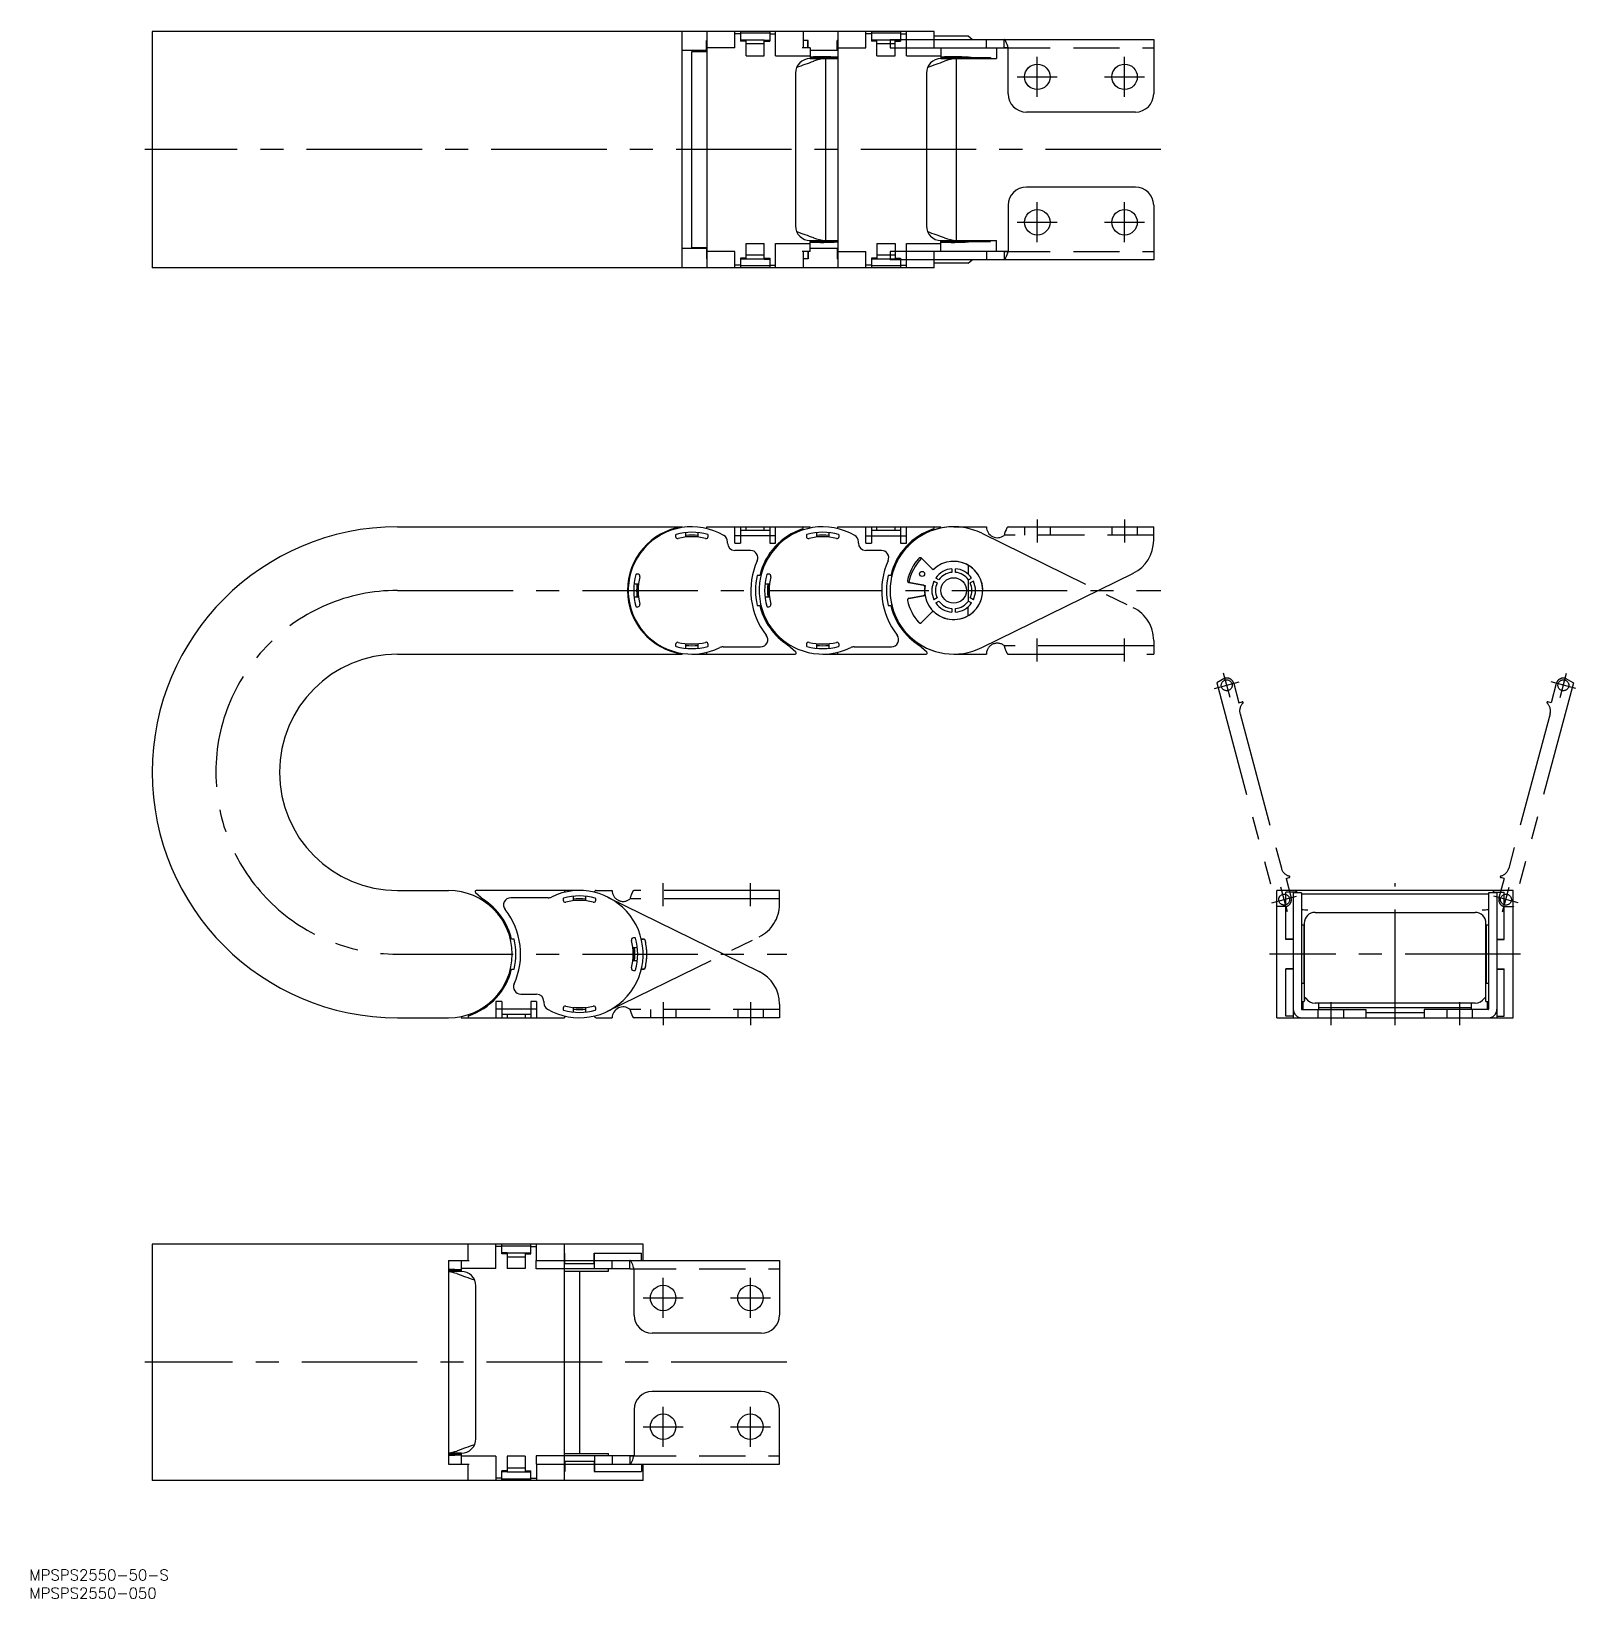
# Model space of a CAD drawing. Extents: x -151 to 274, y -177 to 254.
import ezdxf

# ---------------------------------------------------------------- set-up
doc = ezdxf.new("R2010")
doc.units = 0
for name, pattern in [('CENTER', [50.8, 31.75, -6.35, 6.35, -6.35]), ('DASHED', [19.05, 12.7, -6.35]), ('PHANTOM', [63.5, 31.75, -6.35, 6.35, -6.35, 6.35, -6.35])]:
    doc.linetypes.add(name, pattern=pattern)
doc.layers.get('0').update_dxf_attribs({"linetype": 'CONTINUOUS'})
doc.layers.add('CENTER', color=1, linetype='CENTER')
doc.styles.get("Standard").update_dxf_attribs({"font": 'txt.shx', "height": 3, "bigfont": 'bigfont.shx'})

msp = doc.modelspace()

# ---------------------------------------------------------------- linework, layer by layer
at = {"color": 7, "linetype": 'CONTINUOUS'}
for p, q in [((97.56, 253.72), (-117.51, 253.72)), ((-117.51, 253.72), (-117.51, 188.72)), ((28.25, 188.72), (28.25, 253.72)), ((34.9, 248.42), (34.9, 251.22)), ((35, 251.22), (34.9, 251.22)), ((35, 253.72), (35, 188.72)), ((42.7, 249.22), (42.7, 253.72)), ((44.3, 253.05), (42.7, 253.05)), ((44.3, 253.72), (44.3, 251.05)), ((52.3, 253.22), (44.3, 253.22)), ((45.8, 251.33), (44.3, 251.33)), ((45.8, 251.05), (44.3, 251.05)), ((45.8, 247.02), (45.8, 251.33)), ((50.8, 251.32), (45.8, 251.32)), ((50.8, 250.27), (45.8, 250.27)), ((50.8, 247.02), (50.8, 251.33)), ((50.8, 251.33), (52.3, 251.33)), ((50.8, 251.05), (52.3, 251.05)), ((52.3, 253.72), (52.3, 251.05)), ((52.3, 253.05), (53.9, 253.05)), ((53.9, 247.02), (53.9, 253.72)), ((61.56, 249.22), (61.56, 253.72)), ((62.9, 251.22), (61.56, 251.22)), ((62.8, 249.22), (62.8, 251.22)), ((62.9, 249.22), (62.9, 251.22)), ((70.9, 248.42), (70.9, 251.22)), ((71, 251.22), (70.9, 251.22)), ((71, 253.72), (71, 188.72)), ((78.7, 249.22), (78.7, 253.72)), ((80.3, 253.05), (78.7, 253.05)), ((80.3, 253.72), (80.3, 251.05)), ((88.3, 253.22), (80.3, 253.22)), ((81.8, 251.33), (80.3, 251.33)), ((81.8, 251.05), (80.3, 251.05)), ((81.8, 247.02), (81.8, 251.33)), ((86.8, 251.32), (81.8, 251.32)), ((86.8, 250.27), (81.8, 250.27)), ((85.4, 251.52), (157.9, 251.52)), ((85.4, 251.52), (85.4, 249.22)), ((86.8, 247.02), (86.8, 251.33)), ((86.8, 251.33), (88.3, 251.33)), ((86.8, 251.05), (88.3, 251.05)), ((88.3, 253.72), (88.3, 251.05)), ((88.3, 253.05), (89.9, 253.05)), ((89.9, 247.02), (89.9, 253.72)), ((97.56, 249.22), (97.56, 253.72)), ((106.9, 252.42), (97.56, 252.42)), ((108.02, 251.52), (106.9, 252.42)), ((111.9, 249.22), (111.9, 251.52)), ((116.76, 249.22), (116.76, 251.52)), ((157.9, 251.52), (157.9, 236.52)), ((34.9, 248.42), (28.25, 248.42)), ((30.9, 194.22), (30.9, 248.22)), ((30.9, 248.22), (35, 248.22)), ((42.7, 249.22), (34.9, 249.22)), ((45.8, 247.02), (50.8, 247.02)), ((53.9, 247.02), (63.4, 247.02)), ((63.4, 249.22), (61.26, 249.22)), ((63.4, 249.22), (63.4, 246.22)), ((70.9, 248.42), (63.4, 248.42)), ((63.4, 246.52), (71, 246.52)), ((63.4, 246.22), (71, 246.22)), ((67.71, 196.22), (67.71, 246.22)), ((70.9, 249.22), (78.7, 249.22)), ((81.8, 247.02), (86.8, 247.02)), ((85.4, 249.22), (116.76, 249.22)), ((89.9, 247.02), (99.4, 247.02)), ((99.4, 249.22), (99.4, 246.22)), ((99.4, 246.52), (113.06, 246.52)), ((99.4, 246.22), (114.7, 246.22)), ((103.71, 196.22), (103.71, 246.22)), ((113.06, 246.52), (113.06, 246.22)), ((114.7, 249.22), (114.7, 246.22)), ((117.9, 249.17), (116.76, 249.22)), ((117.9, 236.52), (117.9, 249.17)), ((59.4, 242.22), (59.4, 200.22)), ((95.4, 242.22), (95.4, 200.22)), ((152.9, 231.52), (122.9, 231.52)), ((152.9, 210.92), (122.9, 210.92)), ((117.9, 205.92), (117.9, 193.27)), ((157.9, 205.92), (157.9, 190.92)), ((34.9, 194.02), (28.25, 194.02)), ((35, 194.22), (30.9, 194.22)), ((34.9, 194.02), (34.9, 191.22)), ((45.8, 191.11), (45.8, 195.42)), ((45.8, 195.42), (50.8, 195.42)), ((50.8, 191.11), (50.8, 195.42)), ((53.9, 188.72), (53.9, 195.42)), ((53.9, 195.42), (63.4, 195.42)), ((63.4, 193.22), (63.4, 196.22)), ((63.4, 196.22), (71, 196.22)), ((63.4, 195.92), (71, 195.92)), ((70.9, 194.02), (63.4, 194.02)), ((70.9, 194.02), (70.9, 191.22)), ((81.8, 195.42), (86.8, 195.42)), ((81.8, 195.42), (81.8, 191.11)), ((86.8, 195.42), (86.8, 191.11)), ((89.9, 188.72), (89.9, 195.42)), ((89.9, 195.42), (99.4, 195.42)), ((99.4, 196.22), (114.7, 196.22)), ((99.4, 193.22), (99.4, 196.22)), ((99.4, 195.92), (113.06, 195.92)), ((113.06, 195.92), (113.06, 196.22)), ((114.7, 193.22), (114.7, 196.22)), ((42.7, 193.22), (34.9, 193.22)), ((35, 191.22), (34.9, 191.22)), ((42.7, 188.72), (42.7, 193.22)), ((45.8, 191.39), (44.3, 191.39)), ((44.3, 191.39), (44.3, 188.72)), ((45.8, 191.11), (44.3, 191.11)), ((50.8, 192.17), (45.8, 192.17)), ((50.8, 191.12), (45.8, 191.12)), ((50.8, 191.39), (52.3, 191.39)), ((50.8, 191.11), (52.3, 191.11)), ((52.3, 191.39), (52.3, 188.72)), ((63.4, 193.22), (61.26, 193.22)), ((61.56, 188.72), (61.56, 193.22)), ((62.9, 191.22), (61.56, 191.22)), ((62.8, 193.22), (62.8, 191.22)), ((62.9, 193.22), (62.9, 191.22)), ((70.9, 193.22), (78.7, 193.22)), ((71, 191.22), (70.9, 191.22)), ((78.7, 188.72), (78.7, 193.22)), ((81.8, 191.39), (80.3, 191.39)), ((80.3, 191.39), (80.3, 188.72)), ((81.8, 191.11), (80.3, 191.11)), ((86.8, 192.17), (81.8, 192.17)), ((86.8, 191.12), (81.8, 191.12)), ((116.76, 193.22), (85.4, 193.22)), ((85.4, 193.22), (85.4, 190.92)), ((157.9, 190.92), (85.4, 190.92)), ((86.8, 191.39), (88.3, 191.39)), ((86.8, 191.11), (88.3, 191.11)), ((88.3, 191.39), (88.3, 188.72)), ((97.56, 188.72), (97.56, 193.22)), ((106.9, 190.02), (97.56, 190.02)), ((106.9, 190.02), (108.02, 190.92)), ((111.9, 193.22), (111.9, 190.92)), ((117.9, 193.27), (116.76, 193.22)), ((116.76, 193.22), (116.76, 190.92)), ((97.56, 188.72), (-117.51, 188.72)), ((44.3, 189.39), (42.7, 189.39)), ((52.3, 189.22), (44.3, 189.22)), ((52.3, 189.39), (53.9, 189.39)), ((80.3, 189.39), (78.7, 189.39)), ((88.3, 189.22), (80.3, 189.22)), ((88.3, 189.39), (89.9, 189.39)), ((-50.01, 117.5), (28.25, 117.5)), ((35, 117.5), (63.4, 117.5)), ((35, 117.01), (35, 117.5)), ((42.7, 113), (42.7, 117.5)), ((44.3, 117.5), (44.3, 113)), ((52.3, 116.5), (44.3, 116.5)), ((45.8, 116.5), (45.8, 117.5)), ((50.8, 116.5), (50.8, 117.5)), ((52.3, 117.5), (52.3, 113)), ((53.9, 113), (53.9, 117.5)), ((63.4, 117.15), (63.4, 117.5)), ((71, 117.5), (99.4, 117.5)), ((71, 117.01), (71, 117.5)), ((78.7, 113), (78.7, 117.5)), ((80.3, 117.5), (80.3, 113)), ((88.3, 116.5), (80.3, 116.5)), ((81.8, 116.5), (81.8, 117.5)), ((86.8, 116.5), (86.8, 117.5)), ((88.3, 117.5), (88.3, 113)), ((89.9, 113), (89.9, 117.5)), ((99.4, 117.15), (99.4, 117.5)), ((102.9, 117.5), (111.9, 117.5)), ((117.9, 117.5), (157.9, 117.5)), ((157.9, 113.73), (157.9, 117.5)), ((26.4, 115.2), (26.4, 114.85)), ((29.15, 115.9), (29.15, 114.8)), ((29.15, 114.8), (32.65, 114.8)), ((32.65, 114.8), (32.65, 115.9)), ((35.4, 114.85), (35.4, 115.2)), ((40.7, 113), (40.7, 113.39)), ((53.9, 115), (42.7, 115)), ((42.7, 113), (44.3, 113)), ((52.3, 113), (53.9, 113)), ((62.4, 115.2), (62.4, 114.85)), ((65.15, 115.9), (65.15, 114.8)), ((65.15, 114.8), (68.65, 114.8)), ((68.65, 114.8), (68.65, 115.9)), ((71.4, 114.85), (71.4, 115.2)), ((76.7, 113), (76.7, 113.39)), ((78.7, 115), (89.9, 115)), ((78.7, 113), (80.3, 113)), ((88.3, 113), (89.9, 113)), ((47.04, 111), (42.7, 111)), ((83.04, 111), (78.7, 111)), ((97.24, 105.66), (94.07, 108.83)), ((16.05, 104.5), (15.7, 104.5)), ((49.58, 104.1), (48.86, 104.1)), ((52.05, 104.5), (51.7, 104.5)), ((85.58, 104.1), (84.86, 104.1)), ((98.84, 102.92), (97.97, 103.42)), ((102.4, 105.98), (102.4, 104.97)), ((103.4, 104.97), (103.4, 105.98)), ((106.9, 106.93), (106.9, 104.47)), ((106.96, 102.92), (107.83, 103.42)), ((110.61, 84.29), (152.31, 104.75)), ((16.1, 101.75), (15, 101.75)), ((16.1, 98.25), (16.1, 101.75)), ((52.1, 101.75), (51, 101.75)), ((52.1, 98.25), (52.1, 101.75)), ((90.6, 102.17), (95.02, 101.39)), ((97.47, 102.56), (98.34, 102.05)), ((106.9, 103), (106.9, 97)), ((108.33, 102.56), (107.46, 102.05)), ((15, 98.25), (16.1, 98.25)), ((15.7, 95.5), (16.05, 95.5)), ((48.86, 95.9), (49.58, 95.9)), ((51, 98.25), (52.1, 98.25)), ((51.7, 95.5), (52.05, 95.5)), ((84.86, 95.9), (85.58, 95.9)), ((94.54, 98.53), (90.6, 97.83)), ((98.34, 97.95), (97.47, 97.44)), ((97.97, 96.58), (98.84, 97.08)), ((102.4, 95.03), (102.4, 94.02)), ((103.4, 94.02), (103.4, 95.03)), ((106.9, 93.07), (106.9, 95.53)), ((106.96, 97.08), (107.83, 96.58)), ((108.33, 97.44), (107.46, 97.95)), ((94.07, 91.17), (96.9, 94)), ((55.2, 86.8), (55.2, 86.99)), ((91.2, 86.8), (91.2, 86.99)), ((-50.01, 82.5), (28.25, 82.5)), ((26.4, 85.15), (26.4, 84.8)), ((32.65, 85.2), (29.15, 85.2)), ((29.15, 85.2), (29.15, 84.1)), ((30.9, 82.5), (59.32, 82.5)), ((32.65, 84.1), (32.65, 85.2)), ((35, 82.5), (35, 82.99)), ((35.4, 84.8), (35.4, 85.15)), ((39.5, 84.5), (49.78, 84.5)), ((59.52, 83.02), (57.34, 84.99)), ((62.4, 85.15), (62.4, 84.8)), ((68.65, 85.2), (65.15, 85.2)), ((65.15, 85.2), (65.15, 84.1)), ((66.9, 82.5), (95.32, 82.5)), ((68.65, 84.1), (68.65, 85.2)), ((71, 82.5), (71, 82.99)), ((71.4, 84.8), (71.4, 85.15)), ((75.5, 84.5), (85.78, 84.5)), ((95.52, 83.02), (93.34, 84.99)), ((-50.01, 17.5), (-36, 17.5)), ((0, 17.5), (-28.42, 17.5)), ((-4.1, 17.5), (-4.1, 17.01)), ((256.78, 17.5), (191.78, 17.5)), ((191.78, -17.5), (191.78, 17.5)), ((197.08, 16.87), (197.08, 17.5)), ((197.28, 16.87), (197.28, 17.5)), ((251.28, 17.5), (251.28, 16.87)), ((251.48, 16.87), (251.48, 17.5)), ((256.78, -17.5), (256.78, 17.5)), ((-28.62, 16.98), (-26.44, 15.01)), ((-24.3, 13.2), (-24.3, 13.01)), ((-8.6, 15.5), (-18.88, 15.5)), ((-4.5, 15.2), (-4.5, 14.85)), ((-1.75, 15.9), (-1.75, 14.8)), ((-1.75, 14.8), (1.75, 14.8)), ((1.75, 14.8), (1.75, 15.9)), ((4.5, 14.85), (4.5, 15.2)), ((7.71, 15.71), (49.41, -4.75)), ((194.28, 4), (194.28, 17.04)), ((197.08, 17.04), (194.28, 17.04)), ((196.28, 17.01), (194.28, 17.01)), ((196.28, 17.01), (196.28, -17.5)), ((198.58, 16.87), (196.28, 16.87)), ((198.58, 16.87), (198.58, -15.15)), ((198.58, 16.6), (249.98, 16.6)), ((249.98, 16.87), (249.98, -15.15)), ((252.28, 16.87), (249.98, 16.87)), ((251.48, 17.04), (254.28, 17.04)), ((252.28, 17.01), (252.28, -17.5)), ((252.28, 17.01), (254.28, 17.01)), ((254.28, 4), (254.28, 17.04)), ((202.28, 11.5), (246.28, 11.5)), ((15.2, 4.5), (14.85, 4.5)), ((199.18, 8), (198.58, 8)), ((199.18, 8), (199.18, -8)), ((199.28, 8.5), (199.28, -13)), ((249.28, -13), (249.28, 8.5)), ((249.38, 8), (249.38, -8)), ((249.98, 8), (249.38, 8)), ((-17.96, 4.1), (-18.68, 4.1)), ((14.8, 1.75), (14.8, -1.75)), ((15.9, 1.75), (14.8, 1.75)), ((17.01, 4.1), (17.64, 4.1)), ((196.28, 4.1), (194.28, 4.1)), ((196.28, 4), (194.28, 4)), ((252.28, 4.1), (254.28, 4.1)), ((252.28, 4), (254.28, 4)), ((-18.68, -4.1), (-17.96, -4.1)), ((14.8, -1.75), (15.9, -1.75)), ((17.64, -4.1), (17.01, -4.1)), ((194.28, -17.04), (194.28, -4)), ((196.28, -4), (194.28, -4)), ((196.28, -4.1), (194.28, -4.1)), ((252.28, -4), (254.28, -4)), ((252.28, -4.1), (254.28, -4.1)), ((254.28, -17.04), (254.28, -4)), ((14.85, -4.5), (15.2, -4.5)), ((198.58, -8), (199.18, -8)), ((249.38, -8), (249.98, -8)), ((-16.14, -11), (-11.8, -11)), ((-32.5, -17.15), (-32.5, -17.5)), ((-21.4, -13), (-23, -13)), ((-23, -13), (-23, -17.5)), ((-23, -15), (-11.8, -15)), ((-21.4, -13), (-21.4, -17.5)), ((-21.4, -16.5), (-13.4, -16.5)), ((-19.9, -16.5), (-19.9, -17.5)), ((-14.9, -16.5), (-14.9, -17.5)), ((-13.4, -13), (-13.4, -17.5)), ((-11.8, -13), (-13.4, -13)), ((-11.8, -13), (-11.8, -17.5)), ((-9.8, -13), (-9.8, -13.39)), ((-4.5, -14.85), (-4.5, -15.2)), ((-4.1, -17.01), (-4.1, -17.5)), ((-1.75, -14.8), (-1.75, -15.9)), ((1.75, -14.8), (-1.75, -14.8)), ((1.75, -15.9), (1.75, -14.8)), ((4.5, -15.2), (4.5, -14.85)), ((55, -13.73), (55, -17.5)), ((196.28, -17.01), (194.28, -17.01)), ((196.28, -17.04), (194.28, -17.04)), ((198.58, -13), (199.31, -13)), ((198.63, -15.2), (216.28, -15.2)), ((198.98, -15.2), (198.98, -13)), ((246.28, -13.5), (202.28, -13.5)), ((203.28, -15.2), (203.28, -13.5)), ((245.28, -14.8), (203.28, -14.8)), ((216.28, -15.2), (216.28, -17.5)), ((232.28, -16.09), (216.28, -16.09)), ((249.93, -15.2), (232.28, -15.2)), ((232.28, -15.2), (232.28, -17.5)), ((245.28, -15.2), (245.28, -13.5)), ((249.24, -13), (249.98, -13)), ((249.58, -13), (249.58, -15.2)), ((252.28, -17.01), (254.28, -17.01)), ((252.28, -17.04), (254.28, -17.04)), ((-50.01, -17.5), (-36, -17.5)), ((-32.5, -17.5), (-4.1, -17.5)), ((4.6, -17.5), (9, -17.5)), ((55, -17.5), (15, -17.5)), ((191.78, -17.5), (256.78, -17.5)), ((17.5, -79.72), (-117.51, -79.72)), ((-117.51, -79.72), (-117.51, -144.72)), ((-30.66, -79.72), (-30.66, -84.22)), ((-23, -86.42), (-23, -79.72)), ((-21.4, -80.39), (-23, -80.39)), ((-21.4, -82.39), (-21.4, -79.72)), ((-21.4, -80.22), (-13.4, -80.22)), ((-13.4, -82.39), (-13.4, -79.72)), ((-13.4, -80.39), (-11.8, -80.39)), ((-11.8, -84.22), (-11.8, -79.72)), ((-4.1, -144.72), (-4.1, -79.72)), ((17.5, -84.22), (17.5, -79.72)), ((-36, -84.22), (-36, -140.22)), ((-36, -84.22), (-30.36, -84.22)), ((-32.5, -84.22), (-32.5, -87.22)), ((-19.9, -82.11), (-21.4, -82.11)), ((-19.9, -82.39), (-21.4, -82.39)), ((-19.9, -82.11), (-19.9, -86.42)), ((-19.9, -82.12), (-14.9, -82.12)), ((-19.9, -83.18), (-14.9, -83.18)), ((-14.9, -82.11), (-14.9, -86.42)), ((-14.9, -82.11), (-13.4, -82.11)), ((-14.9, -82.39), (-13.4, -82.39)), ((-11.9, -84.22), (55, -84.22)), ((-11.9, -86.52), (-11.9, -84.22)), ((-4.1, -82.22), (-4, -82.22)), ((-4, -85.02), (-4, -82.22)), ((-4, -85.02), (4, -85.02)), ((4, -82.22), (17.04, -82.22)), ((4, -85.02), (4, -82.22)), ((4.1, -86.52), (4.1, -82.22)), ((9, -86.52), (9, -84.22)), ((13.86, -86.52), (13.86, -84.22)), ((17.01, -84.22), (17.01, -82.22)), ((17.04, -84.22), (17.04, -82.22)), ((55, -84.22), (55, -99.22)), ((-32.5, -86.92), (-36, -86.92)), ((-32.5, -87.22), (-36, -87.22)), ((-23, -86.42), (-32.5, -86.42)), ((-14.9, -86.42), (-19.9, -86.42)), ((13.86, -86.52), (-11.9, -86.52)), ((-4.1, -87.12), (8, -87.12)), ((0, -87.12), (0, -137.32)), ((8, -87.12), (8, -86.52)), ((15, -86.57), (13.86, -86.52)), ((15, -99.22), (15, -86.57)), ((-28.5, -133.22), (-28.5, -91.22)), ((50, -104.22), (20, -104.22)), ((50, -120.22), (20, -120.22)), ((15, -125.22), (15, -137.87)), ((55, -140.22), (55, -125.22)), ((-32.5, -137.22), (-36, -137.22)), ((-32.5, -137.52), (-36, -137.52)), ((-32.5, -137.22), (-32.5, -140.22)), ((-4.1, -137.32), (8, -137.32)), ((8, -137.92), (8, -137.32)), ((15, -137.87), (13.86, -137.92)), ((-36, -140.22), (-30.36, -140.22)), ((-23, -138.02), (-32.5, -138.02)), ((-30.66, -140.22), (-30.66, -144.72)), ((-23, -138.02), (-23, -144.72)), ((-21.4, -144.72), (-21.4, -142.05)), ((-19.9, -142.05), (-21.4, -142.05)), ((-19.9, -138.02), (-19.9, -142.33)), ((-14.9, -138.02), (-19.9, -138.02)), ((-19.9, -141.27), (-14.9, -141.27)), ((-14.9, -138.02), (-14.9, -142.33)), ((-14.9, -142.05), (-13.4, -142.05)), ((-13.4, -144.72), (-13.4, -142.05)), ((13.86, -137.92), (-11.9, -137.92)), ((-11.9, -137.92), (-11.9, -140.22)), ((-11.9, -140.22), (55, -140.22)), ((-11.8, -140.22), (-11.8, -144.72)), ((-4, -139.42), (-4, -142.22)), ((-4, -139.42), (4, -139.42)), ((4, -139.42), (4, -142.22)), ((4.1, -137.92), (4.1, -142.22)), ((9, -137.92), (9, -140.22)), ((13.86, -137.92), (13.86, -140.22)), ((17.01, -140.22), (17.01, -142.22)), ((17.04, -140.22), (17.04, -142.22)), ((17.5, -144.72), (17.5, -140.22)), ((17.5, -144.72), (-117.51, -144.72)), ((-21.4, -144.05), (-23, -144.05)), ((-19.9, -142.33), (-21.4, -142.33)), ((-21.4, -144.22), (-13.4, -144.22)), ((-19.9, -142.32), (-14.9, -142.32)), ((-14.9, -142.33), (-13.4, -142.33)), ((-13.4, -144.05), (-11.8, -144.05)), ((-4.1, -142.22), (-4, -142.22)), ((4, -142.22), (17.04, -142.22))]:
    msp.add_line(p, q, dxfattribs=at)
at = {"color": 3, "linetype": 'DASHED'}
for p, q in [((116.76, 249.22), (157.9, 249.22)), ((116.76, 193.22), (157.9, 193.22)), ((122.4, 117.5), (122.4, 115.2)), ((129.4, 117.5), (129.4, 115.2)), ((146.4, 117.5), (146.4, 115.2)), ((153.4, 117.5), (153.4, 115.2)), ((157.9, 115.2), (116.78, 115.2)), ((55, -15.2), (13.88, -15.2)), ((19.5, -15.2), (19.5, -17.5)), ((26.5, -15.2), (26.5, -17.5)), ((43.5, -15.2), (43.5, -17.5)), ((50.5, -15.2), (50.5, -17.5)), ((203.08, -15.2), (203.08, -17.5)), ((210.08, -15.2), (210.08, -17.5)), ((238.48, -15.2), (238.48, -17.5)), ((245.48, -15.2), (245.48, -17.5)), ((13.86, -86.52), (55, -86.52)), ((13.86, -137.92), (55, -137.92))]:
    msp.add_line(p, q, dxfattribs=at)
at = {"color": 3, "linetype": 'PHANTOM'}
for p, q in [((110.61, 115.71), (152.31, 95.25)), ((94.07, 108.83), (96.9, 106)), ((94.54, 101.47), (90.6, 102.17)), ((90.6, 97.83), (94.54, 98.53)), ((96.9, 94), (94.07, 91.17)), ((125.9, 80.5), (125.9, 86.8)), ((149.9, 80.5), (149.9, 86.8)), ((157.9, 86.27), (157.9, 82.5)), ((102.9, 82.5), (111.9, 82.5)), ((157.9, 84.8), (116.78, 84.8)), ((117.9, 82.5), (157.9, 82.5)), ((174.61, 73.02), (181.37, 74.83)), ((177.47, 75.85), (175.23, 74.56)), ((175.23, 74.56), (191.71, 13.07)), ((178.9, 70.54), (177.08, 77.3)), ((179.92, 74.44), (181.35, 69.13)), ((273.32, 74.56), (256.85, 13.07)), ((273.95, 73.02), (267.18, 74.83)), ((268.63, 74.44), (267.21, 69.13)), ((269.66, 70.54), (271.47, 77.3)), ((271.08, 75.85), (273.32, 74.56)), ((181.35, 69.13), (182.26, 69.37)), ((267.21, 69.13), (266.29, 69.37)), ((181.64, 66.1), (193.03, 23.6)), ((266.92, 66.1), (255.53, 23.6)), ((4.6, 17.5), (9, 17.5)), ((55, 17.5), (15, 17.5)), ((23, 13.2), (23, 19.5)), ((47, 13.2), (47, 19.5)), ((55, 13.73), (55, 17.5)), ((194.68, 11.62), (192.87, 18.38)), ((194.29, 20.83), (195.2, 21.08)), ((194.29, 20.83), (195.71, 15.52)), ((254.27, 20.83), (252.85, 15.52)), ((254.27, 20.83), (253.35, 21.08)), ((253.87, 11.62), (255.68, 18.38)), ((55, 15.2), (13.88, 15.2)), ((190.4, 14.09), (197.16, 15.91)), ((194.3, 13.07), (191.71, 13.07)), ((258.16, 14.09), (251.4, 15.91)), ((254.26, 13.07), (256.85, 13.07)), ((7.71, -15.71), (49.41, 4.75)), ((17.64, 4.1), (17.01, 4.1)), ((17.01, -4.1), (17.64, -4.1))]:
    msp.add_line(p, q, dxfattribs=at)
at = {"color": 7, "linetype": 'CONTINUOUS'}
for centre, radius in [((125.9, 241.22), 3.5), ((149.9, 241.22), 3.5), ((125.9, 201.22), 3.5), ((149.9, 201.22), 3.5), ((94.21, 104.53), 0.7), ((102.9, 100), 3.5), ((23, -94.52), 3.5), ((47, -94.52), 3.5), ((23, -129.92), 3.5), ((47, -129.92), 3.5)]:
    msp.add_circle(centre, radius, dxfattribs=at)
at = {"color": 3, "linetype": 'PHANTOM'}
for centre in [(177.99, 73.92), (270.57, 73.92), (193.78, 15), (254.78, 15)]:
    msp.add_circle(centre, 1.5, dxfattribs=at)
at = {"color": 7, "linetype": 'CONTINUOUS'}
for centre, radius, start, end in [((116.72, 251.13), 0.394, 37.7329, 83.868), ((115.11, 249.97), 2.38, 23.9662, 35.9791), ((105.27, 245.75), 13.09, 15.1412, 23.3489), ((63.4, 242.22), 4, 90, 180), ((66.95, 181.81), 64.93, 86.4232, 93.1337), ((68.89, 232.29), 13.98, 94.8763, 108.7742), ((99.4, 242.22), 4, 90, 180), ((102.95, 181.81), 64.93, 86.4232, 93.1337), ((104.89, 232.29), 13.98, 94.8763, 108.7742), ((110.49, 308.75), 62.23, 266.7884, 269.3439), ((-0.11, 419.2), 185.27, 288.8544, 290.3767), ((35.89, 419.2), 185.27, 288.8544, 290.3767), ((122.9, 236.52), 5, 180, 270), ((152.9, 236.52), 5, 270, 0), ((122.9, 205.92), 5, 90, 180), ((152.9, 205.92), 5, 0, 90), ((63.4, 200.22), 4, 180, 270), ((-0.11, 23.24), 185.27, 69.6233, 71.1456), ((99.4, 200.22), 4, 180, 270), ((35.89, 23.24), 185.27, 69.6233, 71.1456), ((66.95, 260.63), 64.93, 266.8663, 273.5768), ((68.89, 210.15), 13.98, 251.2258, 265.1237), ((102.95, 260.63), 64.93, 266.8663, 273.5768), ((104.89, 210.15), 13.98, 251.2258, 265.1237), ((110.49, 133.69), 62.23, 90.6561, 93.2116), ((116.72, 191.31), 0.394, 276.132, 322.2671), ((115.11, 192.47), 2.38, 324.0209, 336.0338), ((105.27, 196.69), 13.09, 336.6511, 344.8588), ((-50.01, 50), 67.5, 90, 270), ((30.9, 100), 17.7, 98.6214, 261.3786), ((30.9, 100), 17.5, 59.7864, 296.177), ((66.9, 100), 17.5, 59.7864, 296.177), ((66.9, 100), 17.8, 108.1441, 166.6831), ((61.26, 117.2), 0.3, 288.1441, 90), ((102.9, 100), 17.5, 90, 296.1419), ((102.9, 100), 17.8, 108.1441, 166.6831), ((97.26, 117.2), 0.3, 288.1441, 90), ((114.9, 117.5), 3, 180, 308.4332), ((129.76, 111.56), 13.48, 155.3563, 164.5545), ((118.09, 116.86), 0.664, 106.5249, 151.4336), ((26.6, 115.2), 0.2, 105.7924, 180), ((27, 114.85), 0.6, 180, 284.7186), ((30.9, 100), 16, 74.2076, 105.7924), ((30.9, 100), 14.75, 75.2814, 104.7186), ((30.9, 100), 15.2, 83.3888, 96.6112), ((34.8, 114.85), 0.6, 255.2814, 0), ((35.2, 115.2), 0.2, 0, 74.2076), ((38.7, 113.39), 2, 0, 59.7864), ((42.7, 113), 2, 180, 270), ((62.6, 115.2), 0.2, 105.7924, 180), ((63, 114.85), 0.6, 180, 284.7186), ((66.9, 100), 16, 74.2076, 105.7924), ((66.9, 100), 14.75, 75.2814, 104.7186), ((66.9, 100), 15.2, 83.3888, 96.6112), ((70.8, 114.85), 0.6, 255.2814, 0), ((71.2, 115.2), 0.2, 0, 74.2076), ((74.7, 113.39), 2, 0, 59.7864), ((78.7, 113), 2, 180, 270), ((147.9, 113.73), 10, 296.1419, 0), ((47.04, 109), 2, 335.6164, 90), ((66.9, 100), 19.8, 155.6164, 218.2626), ((83.04, 109), 2, 335.6164, 90), ((102.9, 100), 19.8, 155.6164, 218.2626), ((102.9, 100), 13, 137.2924, 167.7076), ((102.9, 100), 12.5, 135.0005, 169.9995), ((93.71, 108.48), 0.5, 45, 137.2924), ((102.9, 100), 8, 170, 135), ((30.9, 100), 16, 164.2076, 195.7924), ((15.7, 104.3), 0.2, 90, 164.2076), ((16.05, 103.9), 0.6, 345.2814, 90), ((30.9, 100), 14.75, 165.2814, 194.7186), ((66.9, 100), 18.5, 167.1957, 192.8043), ((66.9, 100), 16, 164.2076, 195.7924), ((51.7, 104.3), 0.2, 90, 164.2076), ((52.05, 103.9), 0.6, 345.2814, 90), ((66.9, 100), 14.75, 165.2814, 194.7186), ((102.9, 100), 18.5, 167.1957, 192.8043), ((97.25, 106.35), 0.5, 225, 311.6277), ((102.9, 100), 6, 94.7802, 145.2198), ((102.9, 100), 5, 95.7392, 144.2608), ((102.9, 100), 6, 34.7802, 85.2198), ((102.9, 100), 5, 35.7392, 84.2608), ((30.9, 100), 15.2, 173.3888, 186.6112), ((66.9, 100), 15.2, 173.3888, 186.6112), ((90.69, 102.66), 0.5, 167.7076, 260), ((94.46, 100.98), 0.5, 353.3723, 80), ((102.9, 100), 6, 154.7802, 205.2198), ((102.9, 100), 5, 155.7392, 204.2608), ((102.9, 100), 5, 335.7392, 24.2608), ((102.9, 100), 6, 334.7802, 25.2198), ((15.7, 95.7), 0.2, 195.7924, 270), ((16.05, 96.1), 0.6, 270, 14.7186), ((66.9, 100), 17.8, 193.3169, 237.5148), ((51.7, 95.7), 0.2, 195.7924, 270), ((52.05, 96.1), 0.6, 270, 14.7186), ((102.9, 100), 17.8, 193.3169, 237.5148), ((90.69, 97.34), 0.5, 100, 192.2924), ((102.9, 100), 13, 192.2924, 222.7076), ((94.46, 99.02), 0.5, 280, 6.6277), ((102.9, 100), 6, 214.7802, 265.2198), ((102.9, 100), 5, 215.7392, 264.2608), ((102.9, 100), 5, 275.7392, 324.2608), ((102.9, 100), 6, 274.7802, 325.2198), ((93.71, 91.52), 0.5, 222.7076, 315), ((97.25, 93.65), 0.5, 48.3723, 135), ((49.78, 86.5), 2, 270, 38.2626), ((54.9, 86.8), 0.3, 325.7282, 0), ((85.78, 86.5), 2, 270, 38.2626), ((90.9, 86.8), 0.3, 325.7282, 0), ((-50.01, 50), 32.5, 90, 270), ((27, 85.15), 0.6, 75.2814, 180), ((26.6, 84.8), 0.2, 180, 254.2076), ((30.9, 100), 16, 254.2076, 285.7924), ((30.9, 100), 14.75, 255.2814, 284.7186), ((30.9, 100), 15.2, 263.3888, 276.6112), ((34.8, 85.15), 0.6, 0, 104.7186), ((35.2, 84.8), 0.2, 285.7924, 0), ((39.5, 82.5), 2, 90, 116.177), ((59.32, 82.8), 0.3, 270, 48), ((63, 85.15), 0.6, 75.2814, 180), ((62.6, 84.8), 0.2, 180, 254.2076), ((66.9, 100), 16, 254.2076, 285.7924), ((66.9, 100), 14.75, 255.2814, 284.7186), ((66.9, 100), 15.2, 263.3888, 276.6112), ((70.8, 85.15), 0.6, 0, 104.7186), ((71.2, 84.8), 0.2, 285.7924, 0), ((75.5, 82.5), 2, 90, 116.177), ((95.32, 82.8), 0.3, 270, 48), ((-36, 0), 17.5, 270, 90), ((-28.42, 17.2), 0.3, 90, 228), ((0, 0), 17.5, 239.7864, 116.177), ((-36, 0), 17.8, 13.3169, 57.5148), ((-24, 13.2), 0.3, 145.7282, 180), ((-18.88, 13.5), 2, 90, 218.2626), ((-8.6, 17.5), 2, 270, 296.177), ((-4.3, 15.2), 0.2, 105.7924, 180), ((-3.9, 14.85), 0.6, 180, 284.7186), ((0, 0), 16, 74.2076, 105.7924), ((0, 0), 14.75, 75.2814, 104.7186), ((0, 0), 15.2, 83.3888, 96.6112), ((3.9, 14.85), 0.6, 255.2814, 0), ((4.3, 15.2), 0.2, 0, 74.2076), ((-36, 0), 19.8, 335.6164, 38.2626), ((198.16, -5.99), 18.17, 83.2539, 88.6811), ((202.28, 8.5), 3, 90, 180), ((246.28, 8.5), 3, 0, 90), ((250.4, -5.99), 18.17, 91.3189, 96.7461), ((14.85, 3.9), 0.6, 90, 194.7186), ((15.2, 4.3), 0.2, 15.7924, 90), ((0, 0), 16, 344.2076, 15.7924), ((-36, 0), 18.5, 347.1957, 12.8043), ((0, 0), 14.75, 345.2814, 14.7186), ((0, 0), 15.2, 353.3888, 6.6112), ((17.64, 3.6), 0.5, 11.537, 90), ((0, 0), 18.5, 348.463, 11.537), ((-36, 0), 17.8, 288.1441, 346.6831), ((14.85, -3.9), 0.6, 165.2814, 270), ((17.64, -3.6), 0.5, 270, 348.463), ((-16.14, -9), 2, 155.6164, 270), ((15.2, -4.3), 0.2, 270, 344.2076), ((45, -13.73), 10, 0, 63.8581), ((-11.8, -13), 2, 0, 90), ((254.78, -15), 55.5, 177.0699, 177.9348), ((199.55, -12.17), 0.2, 31.5255, 177.0699), ((202.28, -10.5), 3, 211.5255, 270), ((246.28, -10.5), 3, 270, 328.4745), ((249.01, -12.17), 0.2, 2.9301, 148.4745), ((193.78, -15), 55.5, 2.0652, 2.9301), ((-30.36, -17.2), 0.3, 108.1441, 270), ((-7.8, -13.39), 2, 180, 239.7864), ((-3.9, -14.85), 0.6, 75.2814, 180), ((-4.3, -15.2), 0.2, 180, 254.2076), ((0, 0), 16, 254.2076, 285.7924), ((0, 0), 14.75, 255.2814, 284.7186), ((0, 0), 15.2, 263.3888, 276.6112), ((3.9, -14.85), 0.6, 0, 104.7186), ((4.6, -17), 0.5, 181.478, 270), ((4.3, -15.2), 0.2, 285.7924, 0), ((12, -17.5), 3, 51.5668, 180), ((26.86, -11.56), 13.48, 195.4455, 204.6437), ((15.19, -16.86), 0.664, 208.5664, 253.4751), ((198.63, -15.15), 2.35, 180, 270), ((198.63, -15.15), 0.05, 180, 270), ((249.93, -15.15), 2.35, 270, 0), ((249.93, -15.15), 0.05, 270, 0), ((13.84, -84.55), 0.329, 48.6051, 85.7205), ((13.14, -85.23), 1.31, 26.1122, 45.2263), ((8.53, -87.52), 6.45, 22.3547, 26.3843), ((-4.4, -92.21), 20.2, 16.2035, 20.6957), ((-36.21, -156.83), 70.13, 86.9657, 89.8266), ((-37.09, -97.66), 10.38, 71.1181, 83.9457), ((23.33, 65.22), 163.35, 249.5522, 251.3675), ((-32.5, -91.22), 4, 0, 90), ((20, -99.22), 5, 180, 270), ((50, -99.22), 5, 270, 0), ((20, -125.22), 5, 90, 180), ((50, -125.22), 5, 0, 90), ((-32.5, -133.22), 4, 270, 0), ((-37.09, -126.78), 10.38, 276.0543, 288.8819), ((-36.21, -67.61), 70.13, 270.1734, 273.0343), ((23.33, -289.66), 163.35, 108.6325, 110.4478), ((-4.4, -132.23), 20.2, 339.3043, 343.7965), ((13.84, -139.89), 0.329, 274.2795, 311.3949), ((13.14, -139.21), 1.31, 314.7737, 333.8878), ((8.53, -136.92), 6.45, 333.6157, 337.6453)]:
    msp.add_arc(centre, radius, start, end, dxfattribs=at)
at = {"color": 3, "linetype": 'PHANTOM'}
for centre, radius, start, end in [((102.9, 100), 17.5, 63.8581, 270), ((102.9, 100), 13, 137.2924, 167.7076), ((93.71, 108.48), 0.5, 45, 137.2924), ((102.9, 100), 8, 228.3723, 131.6277), ((97.25, 106.35), 0.5, 225, 311.6277), ((90.69, 102.66), 0.5, 167.7076, 260), ((94.46, 100.98), 0.5, 353.3723, 80), ((102.9, 100), 8, 173.3723, 186.6277), ((90.69, 97.34), 0.5, 100, 192.2924), ((102.9, 100), 13, 192.2924, 222.7076), ((94.46, 99.02), 0.5, 280, 6.6277), ((147.9, 86.27), 10, 360, 63.8581), ((93.71, 91.52), 0.5, 222.7076, 315), ((97.25, 93.65), 0.5, 48.3723, 135), ((114.9, 82.5), 3, 51.5668, 180), ((129.76, 88.44), 13.48, 195.4455, 204.6437), ((118.09, 83.14), 0.664, 208.5664, 253.4751), ((177.99, 73.92), 2, 14.89, 105.0009), ((270.57, 73.92), 2, 74.9991, 165.11), ((184.54, 66.88), 3, 133.9552, 195), ((182.32, 69.18), 0.2, 313.9552, 105.0002), ((266.24, 69.18), 0.2, 74.9998, 226.0448), ((264.02, 66.88), 3, 345, 46.0448), ((195.92, 24.38), 3, 195, 256.0451), ((252.63, 24.38), 3, 283.9549, 345), ((4.6, 17), 0.5, 90, 178.522), ((12, 17.5), 3, 180, 308.4332), ((15.19, 16.86), 0.664, 106.5249, 151.4336), ((195.15, 21.27), 0.2, 285.0002, 76.0451), ((253.4, 21.27), 0.2, 103.9549, 254.9998), ((26.86, 11.56), 13.48, 155.3563, 164.5545), ((45, 13.73), 10, 296.1419, 0), ((193.78, 15), 2, 285.0002, 15.0601), ((254.78, 15), 2, 164.9399, 254.9998), ((17.64, 3.6), 0.5, 11.537, 90), ((0, 0), 18.5, 348.463, 11.537), ((17.64, -3.6), 0.5, 270, 348.463)]:
    msp.add_arc(centre, radius, start, end, dxfattribs=at)
at = {"layer": 'CENTER', "color": 1, "linetype": 'CENTER'}
for p, q in [((125.9, 235.72), (125.9, 246.72)), ((149.9, 235.72), (149.9, 246.72)), ((120.4, 241.22), (131.4, 241.22)), ((144.4, 241.22), (155.4, 241.22)), ((159.9, 221.22), (-119.51, 221.22)), ((125.9, 195.72), (125.9, 206.72)), ((149.9, 195.72), (149.9, 206.72)), ((120.4, 201.22), (131.4, 201.22)), ((144.4, 201.22), (155.4, 201.22)), ((125.9, 119.5), (125.9, 113.2)), ((149.9, 119.5), (149.9, 113.2)), ((-50.01, 100), (159.9, 100)), ((224.28, -19.5), (224.28, 19.5)), ((-50.01, 0), (57, 0)), ((258.78, 0), (189.78, 0)), ((23, -13.2), (23, -19.5)), ((47, -13.2), (47, -19.5)), ((206.58, -13.2), (206.58, -19.5)), ((241.98, -13.2), (241.98, -19.5)), ((23, -100.02), (23, -89.02)), ((47, -100.02), (47, -89.02)), ((17.5, -94.52), (28.5, -94.52)), ((41.5, -94.52), (52.5, -94.52)), ((57, -112.22), (-119.51, -112.22)), ((23, -135.42), (23, -124.42)), ((47, -135.42), (47, -124.42)), ((17.5, -129.92), (28.5, -129.92)), ((41.5, -129.92), (52.5, -129.92))]:
    msp.add_line(p, q, dxfattribs=at)
msp.add_arc((-50.01, 50), 50, 90, 270, dxfattribs=at)

# ---------------------------------------------------------------- texts
at = {"color": 7, "linetype": 'CONTINUOUS'}
for s, p in [('MPSPS2550-50-S', (-151.26, -172.2)), ('MPSPS2550-050', (-151.26, -177.2))]:
    msp.add_text(s, height=3, dxfattribs=at).set_placement(p)

doc.saveas('drawing.dxf')
